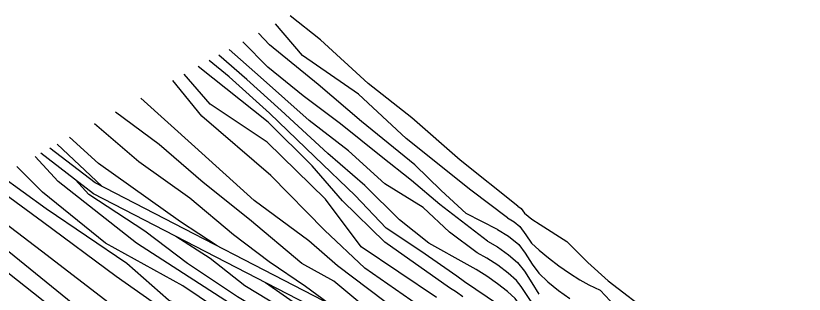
# Model space of a CAD drawing. Header units: millimetres. Extents: x 62300 to 62587, y 108404 to 108915.
# Drawn here: x 62347 to 62407, y 108762.3 to 108783.5 of the extents above; entities that cross this region are included whole.
import ezdxf

# ---------------------------------------------------------------- set-up
doc = ezdxf.new("R2010")
doc.units = ezdxf.units.MM
doc.layers.add('curve livello 5m', color=7, linetype='Continuous')
doc.layers.add('Strade', color=7, linetype='Continuous')
doc.layers.add('no_plot', color=5, linetype='Continuous', plot=False)

msp = doc.modelspace()

# ---------------------------------------------------------------- linework, layer by layer
at = {"layer": 'curve livello 5m', "color": 2, "flags": 128}
for points in [[(62382.141, 108765.47), (62380.032, 108767.055), (62378.024, 108768.935), (62375.118, 108770.729), (62372.341, 108773.249), (62369.35, 108775.556), (62365.633, 108778.845), (62363.257, 108780.977)], [(62377.666, 108761.473), (62373.578, 108764.306), (62370.5, 108767.203), (62366.425, 108771.367), (62361.173, 108775.893), (62358.959, 108778.608)], [(62353.556, 108770.548), (62350.153, 108773.753)], [(62365.048, 108756.342), (62360.811, 108759.328), (62354.654, 108763.673), (62349.04, 108767.837), (62344.888, 108770.85)], [(62372.578, 108757.619), (62368.055, 108760.776), (62364.433, 108762.949), (62361.807, 108765.031), (62359.186, 108766.731)], [(62390.248, 108758.935), (62389.576, 108759.432), (62388.678, 108759.55), (62387.827, 108759.673), (62387.827, 108759.673), (62387.686, 108759.816), (62387.409, 108760.085), (62386.97, 108760.674), (62386.469, 108761.43), (62385.958, 108762.221), (62385.492, 108762.914), (62385.123, 108763.377), (62384.5, 108763.926), (62383.702, 108764.523), (62382.869, 108765.07), (62382.141, 108765.47)]]:
    msp.add_lwpolyline(points, dxfattribs=at)
at = {"layer": 'no_plot', "flags": 128}
for points in [[(62385.232, 108769.034), (62380.844, 108772.523), (62377.169, 108775.77), (62373.836, 108778.375), (62370.205, 108781.707), (62367.895, 108783.535)], [(62384.459, 108768.143), (62381.656, 108770.259), (62376.742, 108774.189), (62373.11, 108777.564), (62368.837, 108780.511), (62366.788, 108782.924)], [(62383.686, 108767.252), (62381.314, 108768.465), (62379.391, 108770.216), (62377.383, 108772.181), (62373.324, 108775.471), (62370.034, 108778.29), (62366.316, 108781.323), (62365.491, 108782.209)], [(62382.914, 108766.361), (62379.306, 108769.149), (62377.127, 108770.985), (62374.819, 108772.822), (62371.743, 108775.3), (62368.88, 108777.436), (62366.188, 108779.614), (62364.303, 108781.554)], [(62381.368, 108764.579), (62378.451, 108766.201), (62376.229, 108767.995), (62373.58, 108770.601), (62370.76, 108773.036), (62367.214, 108776.325), (62364.607, 108778.674), (62362.468, 108780.542)], [(62380.595, 108763.688), (62377.853, 108765.603), (62375.204, 108767.354), (62372.854, 108769.832), (62369.777, 108772.779), (62366.316, 108776.111), (62363.24, 108778.888), (62361.728, 108780.134)], [(62380.044, 108762.801), (62375.118, 108766.287), (62371.871, 108769.448), (62369.564, 108772.096), (62366.231, 108775.428), (62360.888, 108779.672)], [(62379.054, 108762.069), (62373.307, 108765.936), (62370.59, 108769.557), (62366.153, 108773.902), (62361.807, 108776.799), (62359.822, 108779.084)], [(62376.279, 108760.877), (62371.496, 108764.487), (62369.322, 108766.388), (62365.157, 108769.466), (62360.63, 108773.54), (62356.524, 108777.265)], [(62374.891, 108760.281), (62371.224, 108763.311), (62368.779, 108764.669), (62364.795, 108768.018), (62361.264, 108770.824), (62357.914, 108773.721), (62354.589, 108776.198)], [(62370.779, 108761.636), (62369.073, 108762.904), (62366.298, 108764.777), (62363.592, 108766.857), (62360.263, 108769.631), (62356.378, 108772.405), (62352.984, 108775.314)], [(62362.337, 108766.004), (62359.543, 108767.837), (62353.296, 108772.273), (62351.101, 108774.276)], [(62371.946, 108755.414), (62367.421, 108759.147), (62363.346, 108761.591), (62356.193, 108766.207), (62350.217, 108770.915), (62348.47, 108772.825)], [(62371.629, 108754.312), (62366.968, 108757.789), (62364.705, 108759.599), (62359.724, 108762.949), (62353.839, 108766.207), (62349.04, 108770.1), (62347.081, 108772.059)], [(62365.413, 108757.649), (62361.988, 108760.323), (62358.638, 108761.862), (62355.469, 108764.669), (62349.311, 108768.833), (62345.808, 108771.357)], [(62372.262, 108756.517), (62368.508, 108759.328), (62363.89, 108762.134), (62360.087, 108764.669), (62356.827, 108767.113), (62352.571, 108769.919), (62351.548, 108771.028)], [(62365.048, 108754.621), (62361.165, 108757.564), (62354.436, 108761.379), (62348.956, 108765.609), (62343.245, 108769.944)], [(62365.048, 108752.614), (62363.523, 108753.403), (62359.361, 108756.663), (62352.979, 108760.269), (62346.459, 108765.54), (62341.795, 108769.145)], [(62385.232, 108769.034), (62385.491, 108768.852), (62385.733, 108768.503), (62386.306, 108768.028), (62386.934, 108767.63)], [(62365.048, 108751.357), (62362.274, 108752.918), (62357.211, 108756.177), (62351.661, 108759.784), (62345.765, 108764.43), (62340.624, 108768.499)], [(62384.459, 108768.143), (62384.951, 108767.844), (62385.399, 108767.483), (62385.399, 108767.483), (62385.838, 108766.852), (62386.28, 108766.214), (62386.28, 108766.214), (62386.85, 108765.682), (62387.564, 108765.093), (62388.36, 108764.491), (62389.179, 108763.919), (62389.959, 108763.423), (62390.641, 108763.044)], [(62383.686, 108767.252), (62384.534, 108766.737), (62385.307, 108766.115), (62385.307, 108766.115), (62385.803, 108765.447), (62386.326, 108764.604), (62386.827, 108763.926), (62386.827, 108763.926), (62387.523, 108763.278), (62388.345, 108762.61), (62389.202, 108761.986)], [(62386.934, 108767.63), (62388.965, 108766.35), (62390.57, 108764.745), (62392.123, 108763.348), (62395.49, 108760.749)], [(62382.914, 108766.361), (62383.686, 108765.92), (62384.538, 108765.322), (62385.215, 108764.746), (62385.215, 108764.746), (62385.737, 108764.076), (62386.291, 108763.2), (62386.846, 108762.319)], [(62408.445, 108745.581), (62406.723, 108746.916), (62404.713, 108748.439), (62402.735, 108749.903), (62402.156, 108750.305), (62398.856, 108752.139), (62393.637, 108755.001), (62393.233, 108755.3), (62388.756, 108758.615), (62387.988, 108758.721), (62387.69, 108759.022), (62387.265, 108759.454), (62386.445, 108760.251), (62385.843, 108760.839), (62385.418, 108761.459), (62385.031, 108762.008), (62384.441, 108762.539), (62383.692, 108763.123), (62382.872, 108763.699), (62382.068, 108764.204), (62381.368, 108764.579)], [(62383.764, 108761.52), (62381.18, 108763.278), (62380.595, 108763.688)], [(62372.894, 108758.722), (62368.96, 108761.138), (62366.016, 108763.199)], [(62390.641, 108763.044), (62391.502, 108762.623), (62392.656, 108761.424)], [(62381.056, 108762.113), (62380.558, 108762.469), (62380.044, 108762.801)]]:
    msp.add_lwpolyline(points, dxfattribs=at)
at = {"layer": 'Strade', "color": 2, "linetype": 'Continuous', "flags": 128}
for points in [[(62373.475, 108760.241), (62353.049, 108770.81), (62349.595, 108773.445)], [(62373.123, 108759.522), (62352.91, 108769.978), (62348.904, 108773.064)]]:
    msp.add_lwpolyline(points, dxfattribs=at)

doc.saveas('drawing.dxf')
